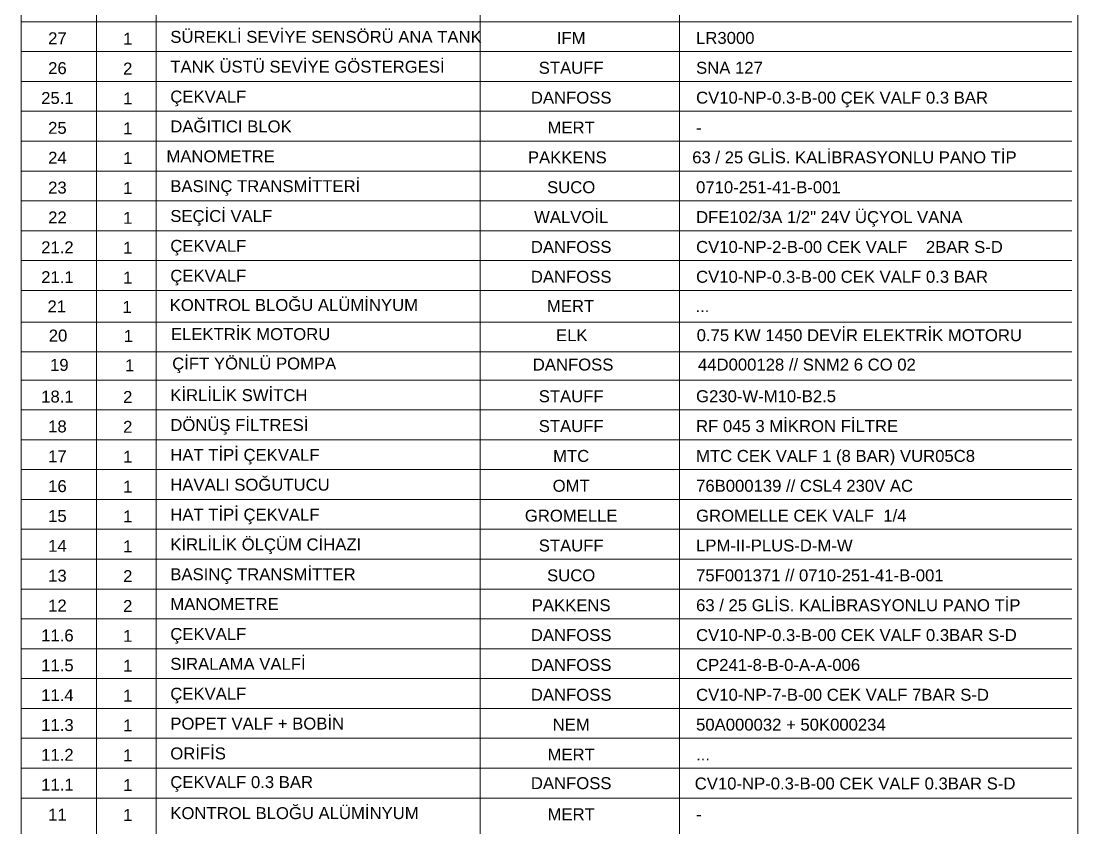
# Model space of a CAD drawing. Header units: inches. Extents: x -45549 to -45252, y 2679 to 2889.
# Drawn here: x -45340.9 to -45252.1, y 2745.6 to 2813.3 of the extents above; entities that cross this region are included whole.
import ezdxf
from ezdxf.enums import TextEntityAlignment as Align

# ---------------------------------------------------------------- set-up
doc = ezdxf.new("R2010")
doc.units = ezdxf.units.IN
doc.header["$MEASUREMENT"] = 0
doc.styles.get("Standard").update_dxf_attribs({"font": 'arial.ttf'})

msp = doc.modelspace()

# ---------------------------------------------------------------- linework, layer by layer
at = {"color": 3, "lineweight": 0}
msp.add_line((-45252.058, 2889.31), (-45252.058, 2679.31), dxfattribs=at)
at = {"color": 0, "lineweight": 0}
for p, q in [((-45340.852, 2838.636), (-45340.852, 2798.252)), ((-45329.504, 2798.252), (-45329.504, 2838.636)), ((-45302.278, 2838.636), (-45302.278, 2798.252)), ((-45285.533, 2798.252), (-45285.533, 2838.636)), ((-45334.52, 2798.252), (-45334.52, 2815.808)), ((-45252.566, 2813.3), (-45340.852, 2813.3)), ((-45334.52, 2798.252), (-45334.52, 2813.3)), ((-45252.566, 2810.792), (-45340.852, 2810.792)), ((-45252.566, 2808.284), (-45340.852, 2808.284)), ((-45252.566, 2805.776), (-45340.852, 2805.776)), ((-45252.566, 2803.268), (-45340.852, 2803.268)), ((-45252.566, 2800.76), (-45340.852, 2800.76)), ((-45252.566, 2798.252), (-45340.852, 2798.252)), ((-45252.566, 2798.252), (-45340.852, 2798.252)), ((-45340.852, 2798.252), (-45340.852, 2740.565)), ((-45334.52, 2788.219), (-45334.52, 2798.252)), ((-45334.52, 2790.727), (-45334.52, 2798.252)), ((-45329.504, 2740.565), (-45329.504, 2798.252)), ((-45302.278, 2798.252), (-45302.278, 2740.565)), ((-45285.533, 2740.565), (-45285.533, 2798.252)), ((-45252.566, 2795.744), (-45340.852, 2795.744)), ((-45252.566, 2793.235), (-45340.852, 2793.235)), ((-45252.566, 2790.727), (-45340.852, 2790.727)), ((-45334.52, 2765.646), (-45334.52, 2790.727)), ((-45334.52, 2768.154), (-45334.52, 2790.727)), ((-45252.566, 2788.072), (-45340.852, 2788.072)), ((-45252.566, 2785.564), (-45340.852, 2785.564)), ((-45252.566, 2783.203), (-45340.852, 2783.203)), ((-45252.566, 2780.695), (-45340.852, 2780.695)), ((-45252.566, 2778.187), (-45340.852, 2778.187)), ((-45252.566, 2775.679), (-45340.852, 2775.679)), ((-45334.52, 2745.581), (-45334.52, 2775.679)), ((-45252.566, 2773.171), (-45340.852, 2773.171)), ((-45334.52, 2743.073), (-45334.52, 2773.171)), ((-45252.566, 2770.662), (-45340.852, 2770.662)), ((-45252.566, 2768.154), (-45340.852, 2768.154)), ((-45252.566, 2765.646), (-45340.852, 2765.646)), ((-45252.566, 2763.138), (-45340.852, 2763.138)), ((-45252.566, 2760.63), (-45340.852, 2760.63)), ((-45252.566, 2758.122), (-45340.852, 2758.122)), ((-45252.566, 2755.614), (-45340.852, 2755.614)), ((-45252.566, 2753.106), (-45340.852, 2753.106)), ((-45252.566, 2750.597), (-45340.852, 2750.597)), ((-45252.566, 2748.089), (-45340.852, 2748.089))]:
    msp.add_line(p, q, dxfattribs=at)

# ---------------------------------------------------------------- texts
for s, height, p in [('27', 1.0032, (-45337.803, 2811.408)), ('1', 1.003, (-45331.893, 2811.373)), ('IFM', 1.0032, (-45294.633, 2811.438)), ('26', 1.0032, (-45337.803, 2808.9)), ('2', 1.003, (-45331.893, 2808.864)), ('STAUFF', 1.0032, (-45294.633, 2808.93)), ('25.1', 1.0032, (-45337.803, 2806.392)), ('1', 1.003, (-45331.893, 2806.356)), ('DANFOSS', 1.0032, (-45294.633, 2806.422)), ('25', 1.0032, (-45337.803, 2803.884)), ('1', 1.003, (-45331.893, 2803.848)), ('MERT', 1.0032, (-45294.633, 2803.914)), ('24', 1.0032, (-45337.803, 2801.375)), ('1', 1.003, (-45331.893, 2801.34)), ('PAKKENS', 1.0032, (-45294.958, 2801.405)), ('23', 1.0032, (-45337.803, 2798.867)), ('1', 1.003, (-45331.893, 2798.832)), ('SUCO', 1.0032, (-45294.633, 2798.897)), ('22', 1.0032, (-45337.803, 2796.359)), ('1', 1.003, (-45331.893, 2796.324)), ('WALVOİL', 1.0032, (-45294.633, 2796.389)), ('21.2', 1.0032, (-45337.803, 2793.851)), ('1', 1.003, (-45331.893, 2793.816)), ('DANFOSS', 1.0032, (-45294.633, 2793.881)), ('21.1', 1.0032, (-45337.803, 2791.343)), ('1', 1.003, (-45331.893, 2791.308)), ('DANFOSS', 1.0032, (-45294.633, 2791.373)), ('MERT', 1.0032, (-45294.686, 2788.912)), ('21', 1.0032, (-45337.856, 2788.882)), ('1', 1.003, (-45331.946, 2788.846)), ('20', 1.0032, (-45337.752, 2786.436)), ('1', 1.003, (-45331.843, 2786.401)), ('ELK', 1.0032, (-45294.582, 2786.466)), ('19', 1.0032, (-45337.642, 2783.968)), ('1', 1.003, (-45331.732, 2783.933)), ('DANFOSS', 1.0032, (-45294.472, 2783.998)), ('18.1', 1.0032, (-45337.803, 2781.31)), ('2', 1.003, (-45331.893, 2781.275)), ('STAUFF', 1.0032, (-45294.633, 2781.34)), ('18', 1.0032, (-45337.803, 2778.802)), ('2', 1.003, (-45331.893, 2778.767)), ('STAUFF', 1.0032, (-45294.633, 2778.832)), ('17', 1.0032, (-45337.803, 2776.294)), ('1', 1.003, (-45331.893, 2776.259)), ('MTC', 1.0032, (-45294.633, 2776.324)), ('OMT', 1.0032, (-45294.633, 2773.816)), ('16', 1.0032, (-45337.803, 2773.786)), ('1', 1.003, (-45331.893, 2773.751)), ('15', 1.0032, (-45337.803, 2771.278)), ('1', 1.003, (-45331.893, 2771.243)), ('GROMELLE', 1.0032, (-45294.633, 2771.308)), ('14', 1.0032, (-45337.803, 2768.77)), ('1', 1.003, (-45331.893, 2768.735)), ('STAUFF', 1.0032, (-45294.633, 2768.8)), ('13', 1.0032, (-45337.803, 2766.262)), ('2', 1.003, (-45331.893, 2766.227)), ('SUCO', 1.0032, (-45294.633, 2766.292)), ('12', 1.0032, (-45337.803, 2763.754)), ('2', 1.003, (-45331.893, 2763.718)), ('PAKKENS', 1.0032, (-45294.633, 2763.784)), ('11.6', 1.0032, (-45337.803, 2761.246)), ('1', 1.003, (-45331.893, 2761.21)), ('DANFOSS', 1.0032, (-45294.633, 2761.276)), ('11.5', 1.0032, (-45337.803, 2758.737)), ('DANFOSS', 1.0032, (-45294.633, 2758.767)), ('1', 1.003, (-45331.893, 2758.702)), ('11.4', 1.0032, (-45337.803, 2756.229)), ('1', 1.003, (-45331.893, 2756.194)), ('DANFOSS', 1.0032, (-45294.633, 2756.259)), ('11.3', 1.0032, (-45337.803, 2753.721)), ('1', 1.003, (-45331.893, 2753.686)), ('NEM', 1.0032, (-45294.633, 2753.751)), ('11.2', 1.0032, (-45337.803, 2751.213)), ('1', 1.003, (-45331.893, 2751.178)), ('MERT', 1.0032, (-45294.633, 2751.243)), ('11.1', 1.0032, (-45337.803, 2748.705)), ('1', 1.003, (-45331.893, 2748.67)), ('DANFOSS', 1.0032, (-45294.633, 2748.834)), ('11', 1.0032, (-45337.803, 2746.197)), ('1', 1.003, (-45331.893, 2746.162)), ('MERT', 1.0032, (-45294.633, 2746.227))]:
    msp.add_text(s, height=height, dxfattribs=at).set_placement(p, align=Align.CENTER)
for s, height, p in [('SÜREKLİ SEVİYE SENSÖRÜ ANA TANK', 1.00324, (-45328.317, 2811.528)), ('LR3000', 1.0032, (-45284.138, 2811.438)), ('TANK ÜSTÜ SEVİYE GÖSTERGESİ', 1.00324, (-45328.317, 2809.02)), ('SNA 127', 1.0032, (-45284.138, 2808.93)), ('ÇEKVALF', 1.0032, (-45328.317, 2806.512)), ('CV10-NP-0.3-B-00 ÇEK VALF 0.3 BAR', 1.00324, (-45284.138, 2806.422)), ('DAĞITICI BLOK', 1.00324, (-45328.317, 2804.003)), ('-', 1.003, (-45284.138, 2803.914)), ('MANOMETRE', 1.0032, (-45328.642, 2801.495)), ('63 / 25 GLİS. KALİBRASYONLU PANO TİP', 1.00324, (-45284.462, 2801.405)), ('BASINÇ TRANSMİTTERİ', 1.00324, (-45328.317, 2798.987)), ('0710-251-41-B-001', 1.00324, (-45284.138, 2798.897)), ('SEÇİCİ VALF', 1.00324, (-45328.317, 2796.479)), ('DFE102/3A 1/2" 24V ÜÇYOL VANA', 1.00324, (-45284.138, 2796.389)), ('ÇEKVALF', 1.0032, (-45328.317, 2793.971)), ('CV10-NP-2-B-00 CEK VALF    2BAR S-D', 1.00324, (-45284.138, 2793.881)), ('ÇEKVALF ', 1.0032, (-45328.317, 2791.463)), ('CV10-NP-0.3-B-00 CEK VALF 0.3 BAR', 1.00324, (-45284.138, 2791.373)), ('KONTROL BLOĞU ALÜMİNYUM', 1.00324, (-45328.37, 2789.002)), ('...', 1.0032, (-45284.191, 2788.912)), ('ELEKTRİK MOTORU', 1.00324, (-45328.266, 2786.556)), ('0.75 KW 1450 DEVİR ELEKTRİK MOTORU', 1.00324, (-45284.087, 2786.466)), ('ÇİFT YÖNLÜ POMPA', 1.00324, (-45328.156, 2784.088)), ('44D000128 // SNM2 6 CO 02 ', 1.00324, (-45283.977, 2783.998)), ('KİRLİLİK SWİTCH', 1.00324, (-45328.317, 2781.43)), ('G230-W-M10-B2.5', 1.00324, (-45284.138, 2781.34)), ('DÖNÜŞ FİLTRESİ', 1.00324, (-45328.317, 2778.922)), ('RF 045 3 MİKRON FİLTRE', 1.00324, (-45284.138, 2778.832)), ('HAT TİPİ ÇEKVALF', 1.00324, (-45328.317, 2776.414)), ('MTC CEK VALF 1 (8 BAR) VUR05C8', 1.00324, (-45284.138, 2776.324)), ('HAVALI SOĞUTUCU', 1.00324, (-45328.317, 2773.906)), ('76B000139 // CSL4 230V AC', 1.00324, (-45284.138, 2773.816)), ('HAT TİPİ ÇEKVALF', 1.00324, (-45328.317, 2771.398)), ('GROMELLE CEK VALF  1/4', 1.00324, (-45284.138, 2771.308)), ('KİRLİLİK ÖLÇÜM CİHAZI', 1.00324, (-45328.317, 2768.89)), ('LPM-II-PLUS-D-M-W', 1.00324, (-45284.138, 2768.8)), ('BASINÇ TRANSMİTTER', 1.00324, (-45328.317, 2766.382)), ('75F001371 // 0710-251-41-B-001 ', 1.00324, (-45284.138, 2766.292)), ('63 / 25 GLİS. KALİBRASYONLU PANO TİP', 1.00324, (-45284.138, 2763.784)), ('MANOMETRE', 1.0032, (-45328.317, 2763.874)), ('ÇEKVALF', 1.0032, (-45328.317, 2761.366)), ('CV10-NP-0.3-B-00 CEK VALF 0.3BAR S-D', 1.00324, (-45284.138, 2761.276)), ('SIRALAMA VALFİ', 1.00324, (-45328.317, 2758.857)), ('CP241-8-B-0-A-A-006', 1.00324, (-45284.138, 2758.767)), ('ÇEKVALF', 1.0032, (-45328.317, 2756.349)), ('CV10-NP-7-B-00 CEK VALF 7BAR S-D', 1.00324, (-45284.138, 2756.259)), ('POPET VALF + BOBİN', 1.00324, (-45328.317, 2753.841)), ('50A000032 + 50K000234', 1.00324, (-45284.138, 2753.751)), ('ORİFİS', 1.0032, (-45328.317, 2751.333)), ('...', 1.0032, (-45284.138, 2751.243)), ('ÇEKVALF 0.3 BAR', 1.00324, (-45328.317, 2748.924)), ('CV10-NP-0.3-B-00 CEK VALF 0.3BAR S-D', 1.00324, (-45284.25, 2748.806)), ('KONTROL BLOĞU ALÜMİNYUM', 1.00324, (-45328.317, 2746.317)), ('-', 1.003, (-45284.138, 2746.227))]:
    msp.add_text(s, height=height, dxfattribs=at).set_placement(p)

doc.saveas('drawing.dxf')
